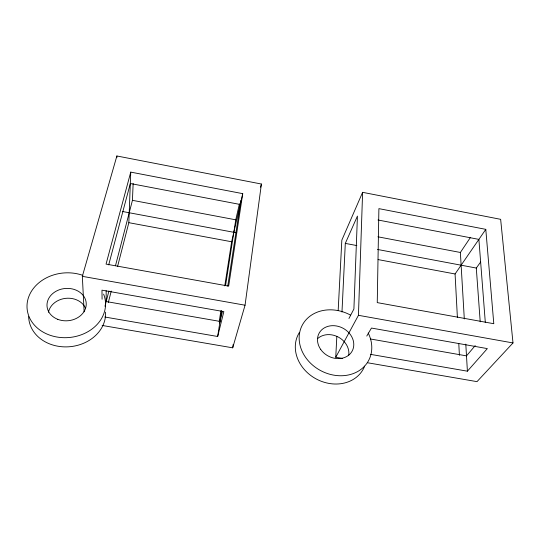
<?xml version="1.0" encoding="UTF-8"?>
<svg xmlns="http://www.w3.org/2000/svg" width="540" height="540" viewBox="0 0 540 540"><rect width="100%" height="100%" fill="white"/><g stroke="black" fill="none" stroke-linecap="round" stroke-linejoin="round"><path stroke-width="0.81" d="M116.863 157.66L116.883 155.979L261.407 184.025L245.052 305.208L232.7 347.827L102.141 325.445M342.394 358.418L335.745 357.271L358.445 315.313L362.61 192.328L500.648 219.328L513 342.947L477.002 381.645L367.322 362.718M117.531 266.652L128.837 222.683L130.748 172.118L242.737 193.651L228.663 286.126L106.056 264.107L130.748 172.118M115.486 265.7L132.435 200.326L133.15 183.465M341.975 312.032L345.303 243.398L357.44 216.047L353.902 309.022L348.941 318.492M335.745 357.271L336.832 336.359M338.182 310.419L341.834 240.145L362.61 192.328M232.7 347.827L233.165 344.5M227.759 286.072L240.847 200.488M219.2 321.671L220.88 310.851M224.768 285.883L231.64 241.765L242.737 193.651M104.78 317.007L217.667 336.494L221.684 310.595M225.558 285.606L235.757 219.814L239.436 203.756M219.625 322.981L222.413 311.607M217.667 336.494L223.844 311.627L101.972 290.169L102.08 299.248M108.317 302.481L111.247 291.08M260.577 187.238L261.407 184.025M104.956 306.295L108.931 290.952M108.689 264.89L130.316 183.512L240.239 204.485M84.139 311.83L82.337 276.338L116.883 155.979M366.775 336.056L371.459 328.05L487.343 348.604L467.404 371.189L370.629 354.375M464.306 318.931L460.37 252.47L470.502 237.35M457.4 317.581L455.078 273.976L485.791 229.351L378.898 208.636L377.251 302.616L493.796 323.71L485.791 229.351M480.215 321.806L476.294 268.049L480.668 261.988M475.214 345.6L466.499 355.874L370.346 338.965M220.003 321.422L106.191 301.543L106.15 290.621M82.337 276.338L245.052 305.208M358.445 315.313L513 342.947M128.837 222.683L231.64 241.765M122.675 211.532L236.196 232.747M378.095 259.591L455.078 273.976M132.435 200.326L235.757 219.814M345.303 243.398L356.839 245.572M377.514 249.46L476.294 268.049M377.885 236.804L460.37 252.47M378 219.996L478.886 239.389L485.332 322.663M465.797 344.122L467.404 371.189M458.784 343.575L459.412 355.313M48.465 312.282A19.258 15.977 -5.7 0 1 65.448 298.37A19.258 15.977 -5.7 0 1 85.401 307.915M105.556 312.127A38.536 31.975 -5.7 0 1 68.391 346.815A38.536 31.975 -5.7 0 1 28.661 316.622M103.613 294.118A39.332 32.393 -5.1 0 1 68.803 337.547A39.332 32.393 -5.1 0 1 27.682 300.334A39.332 32.393 -5.1 0 1 82.944 275.413M364.655 366.14A36.835 31.158 28.5 0 1 316.845 379.296A36.835 31.158 28.5 0 1 299.416 332.438M368.226 333.038A37.584 31.516 28.2 0 1 341.078 375.759A37.584 31.516 28.2 0 1 299.491 333.585A37.584 31.516 28.2 0 1 350.568 315.124M317.729 338.519A18.414 15.566 28.5 0 1 338.452 337.149A18.414 15.566 28.5 0 1 348.739 355.219M57.76 319.329A19.656 16.187 -5.1 0 0 86.218 303.149A19.656 16.187 -5.1 0 0 55.87 291.35A19.656 16.187 -5.1 0 0 57.76 319.329M320.713 349.441A18.785 15.748 28.2 0 0 352.053 351.277A18.785 15.748 28.2 0 0 334.152 325.701A18.785 15.748 28.2 0 0 320.713 349.441"/></g></svg>
